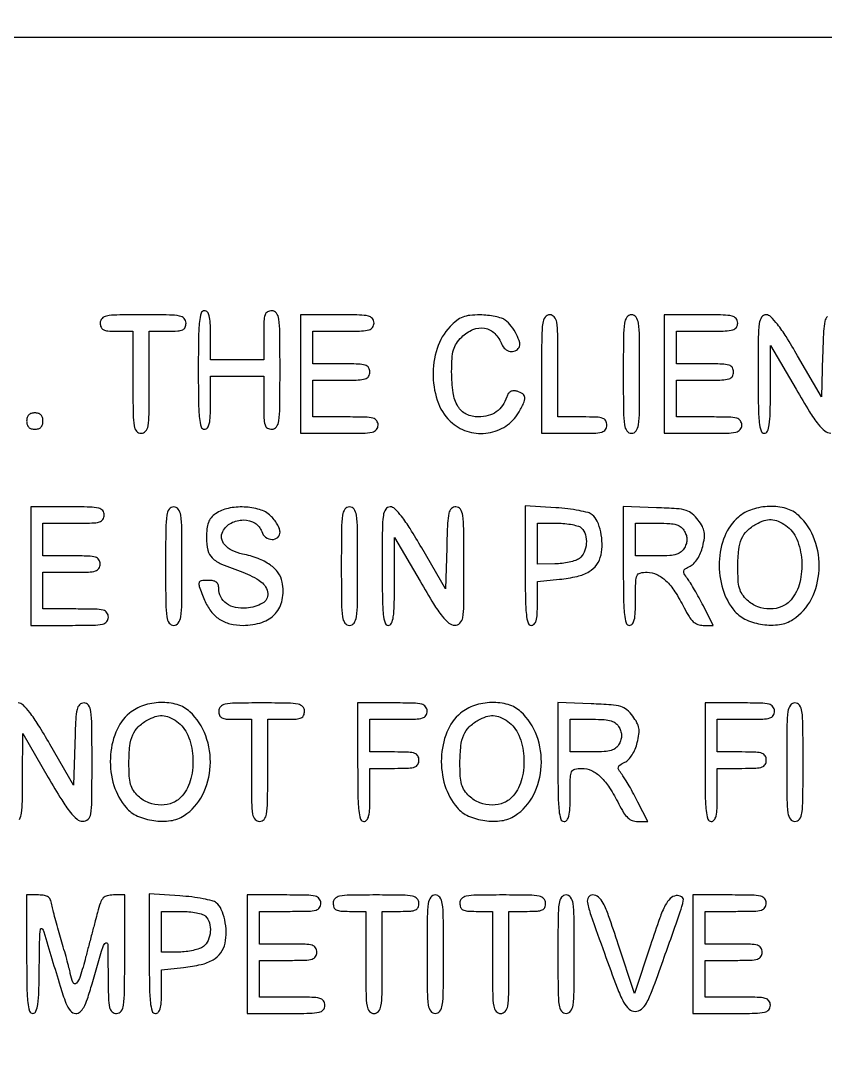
# Model space of a CAD drawing. Extents: x 0 to 1066, y 0 to 761.
# Drawn here: x 892.57 to 909.24, y 368.76 to 390.01 of the extents above; entities that cross this region are included whole.
import ezdxf

# ---------------------------------------------------------------- set-up
doc = ezdxf.new("R2010")
doc.units = 0
doc.header["$MEASUREMENT"] = 0

msp = doc.modelspace()

# ---------------------------------------------------------------- linework, layer by layer
for points in [[(183.390323, 95.266879, 0.000001), (192.989143, 95.254457, 0.000118)], [(479.458836, 95.240684, -0.000004), (502.524384, 95.211821, -0.198594)], [(710.559243, 95.267872, -0.000023), (733.258836, 95.240684, -0.000004), (756.324384, 95.211821, -0.198594)], [(542.992229, 95.24091, -0.000004), (565.972908, 95.212432, -0.198597)], [(606.442229, 95.24091, -0.000004), (629.422908, 95.212432, -0.198597)], [(669.892229, 95.24091, -0.000004), (692.872908, 95.212432, -0.198597)], [(909.277555, 383.877882, 0.145553), (909.224252, 383.782456, 0.043894), (909.196739, 383.576193, 0.004128), (909.17801, 383.064918), (909.1539, 382.215036), (908.660717, 383.064918, 0.007787), (908.420638, 383.464183, 0.025041), (908.243801, 383.71881, 0.035073), (908.105947, 383.873718, 0.195814), (908.005067, 383.9148, 0.254619), (907.915061, 383.865788, 0.110911), (907.866551, 383.733958, 0.030502), (907.846287, 383.447786, 0.002427), (907.8426, 382.6881, 0.003213), (907.846928, 382.014579, 0.022561), (907.865938, 381.687, 0.049302), (907.901853, 381.511277, 0.328801), (907.9695, 381.4614, 0.295501), (908.034872, 381.503731, 0.070336), (908.072606, 381.634431, 0.029944), (908.09264, 381.881994, 0.004715), (908.098237, 382.37085), (908.100074, 383.2803), (908.626987, 382.374157, 0.006242), (908.906361, 381.907224, 0.029041), (909.086082, 381.649937, 0.052989), (909.223326, 381.509438, 0.170079), (909.34425, 381.464707, 0.199339)], [(892.553072, 373.466731, 0.070336), (892.590806, 373.597431, 0.029944), (892.61084, 373.844994, 0.004715), (892.616437, 374.33385), (892.618274, 375.2433), (893.145187, 374.337157, 0.006242), (893.424561, 373.870224, 0.029041), (893.604282, 373.612937, 0.052989), (893.741526, 373.472438, 0.170079), (893.86245, 373.427707, 0.199339), (893.970731, 373.470473, 0.163117), (894.028425, 373.581906, 0.036571), (894.049504, 373.840781, 0.002034), (894.0528, 374.6511, 0.002367), (894.049169, 375.418272, 0.031318), (894.028784, 375.700583, 0.117824), (893.978977, 375.829277, 0.246563), (893.88656, 375.8778, 0.195513), (893.795755, 375.840882, 0.145553), (893.742452, 375.745456, 0.043894), (893.714939, 375.539193, 0.004128), (893.69621, 375.027918), (893.6721, 374.178036), (893.178917, 375.027918, 0.007787), (892.938838, 375.427183, 0.025041), (892.762001, 375.68181, 0.035073), (892.624147, 375.836718, 0.195814), (892.523267, 375.8778, 0.254619)]]:
    msp.add_lwpolyline(points, format="xyb")
for points in [[(409.06215, 749.15415), (40.8618, 749.132981), (40.8618, 380.65769), (40.8618, 12.1824), (501.2973, 12.1824), (961.7328, 12.1824), (961.7328, 380.646631), (961.7328, 749.110861), (961.41555, 749.1633, 0.040886), (961.153339, 749.184871, 0.000002), (934.190609, 749.194398, 0.000089), (904.448031, 749.199508, 0.000054), (869.1804, 749.195529, -0.000029), (813.61687, 749.186499, -0.000004), (696.10453, 749.175037, -0.000004), (556.774728, 749.163736, -0.000004)], [(894.222, 383.7456, 0.094959), (894.238563, 383.659174, 0.184152), (894.28545, 383.608125, 0.098846), (894.378439, 383.58273, 0.017388), (894.5604, 383.5764), (894.8988, 383.5764), (894.8988, 382.5189, 0.002827), (894.902531, 381.858941, 0.036854), (894.923334, 381.614737, 0.138781), (894.974594, 381.504268, 0.218517), (895.068, 381.4614, 0.218517), (895.161406, 381.504268, 0.138781), (895.212666, 381.614737, 0.036854), (895.233469, 381.858941, 0.002827), (895.2372, 382.5189), (895.2372, 383.5764), (895.6179, 383.5764, 0.013964), (895.827658, 383.582259, 0.090841), (895.929863, 383.60695, 0.188085), (895.980434, 383.657995, 0.102588), (895.9986, 383.7456, 0.193568), (895.961402, 383.838085, 0.15568), (895.866413, 383.889621, 0.043488), (895.657405, 383.910867, 0.003595), (895.1103, 383.9148, 0.003595), (894.563195, 383.910867, 0.043488), (894.354188, 383.889621, 0.15568), (894.259198, 383.838085, 0.193568)], [(896.2524, 382.7727, 0.003213), (896.256728, 382.099179, 0.022561), (896.275738, 381.7716, 0.049302), (896.311653, 381.595877, 0.328801), (896.3793, 381.546, 0.232029), (896.441037, 381.57628, 0.108427), (896.480169, 381.6588, 0.047315), (896.500901, 381.814657, 0.00942), (896.5062, 382.0959), (896.5062, 382.6458), (897.0561, 382.6458), (897.606, 382.6458), (897.606, 382.0959, 0.007414), (897.610771, 381.77412, 0.067313), (897.633658, 381.635887, 0.186514), (897.685013, 381.570704, 0.134481), (897.7752, 381.546, 0.240299), (897.869522, 381.594109, 0.123223), (897.920333, 381.720487, 0.031956), (897.940811, 381.999838, 0.002322), (897.9444, 382.7727, 0.002322), (897.940811, 383.545562, 0.031956), (897.920333, 383.824912, 0.123223), (897.869522, 383.951291, 0.240299), (897.7752, 383.9994, 0.12648), (897.685468, 383.976332, 0.188641), (897.6342, 383.9148, 0.072107), (897.610967, 383.785498, 0.008455), (897.606, 383.4918), (897.606, 382.9842), (897.0561, 382.9842), (896.5062, 382.9842), (896.5062, 383.4918, 0.010614), (896.500747, 383.748641, 0.050675), (896.479763, 383.89365, 0.113455), (896.440468, 383.97083, 0.222027), (896.3793, 383.9994, 0.328801), (896.311653, 383.949523, 0.049302), (896.275738, 383.7738, 0.022561), (896.256728, 383.446221, 0.003213)], [(898.3674, 382.6881), (898.3674, 381.4614), (899.1711, 381.4614, 0.004147), (899.661809, 381.46547, 0.047763), (899.853188, 381.487003, 0.16431), (899.940594, 381.538593, 0.179874), (899.9748, 381.6306, 0.157888), (899.94526, 381.721816, 0.176663), (899.86905, 381.773362, 0.055952), (899.704178, 381.795453, 0.005351), (899.298, 381.7998), (898.6212, 381.7998), (898.6212, 382.1805), (898.6212, 382.5612), (899.2134, 382.5612, 0.006583), (899.563292, 382.565807, 0.063075), (899.710425, 382.588393, 0.183695), (899.77927, 382.639826, 0.142406), (899.8056, 382.7304, 0.142406), (899.77927, 382.820974, 0.183695), (899.710425, 382.872407, 0.063075), (899.563292, 382.894993, 0.006583), (899.2134, 382.8996), (898.6212, 382.8996), (898.6212, 383.238), (898.6212, 383.5764), (899.2557, 383.5764, 0.005909), (899.633726, 383.580867, 0.059311), (899.789738, 383.60319, 0.180365), (899.862256, 383.654688, 0.150217), (899.8902, 383.7456, 0.17273), (899.857527, 383.837357, 0.168559), (899.773875, 383.88895, 0.050222), (899.591322, 383.910649, 0.004487), (899.1288, 383.9148), (898.3674, 383.9148)], [(901.464229, 383.67032, 0.114205), (901.196361, 383.21994, 0.083506), (901.113434, 382.641964, 0.085163), (901.223964, 382.079494, 0.127519), (901.512403, 381.673427, 0.108551), (901.858266, 381.491935, 0.105254), (902.252405, 381.469343, 0.106878), (902.616822, 381.608773, 0.11522), (902.879518, 381.883512, 0.021165), (902.988199, 382.086661, 0.127063), (903.011365, 382.203249, 0.232712), (902.968627, 382.278958, 0.086167), (902.854143, 382.331143, 0.067058), (902.777289, 382.340555, 0.120753), (902.716162, 382.324791, 0.12276), (902.669909, 382.282809, 0.07065), (902.637101, 382.214611, -0.072622), (902.550976, 382.037371, -0.089596), (902.422495, 381.906459, -0.08774), (902.254031, 381.826938, -0.066597), (902.051187, 381.7998, -0.114856), (901.801075, 381.858022, -0.145297), (901.627522, 382.018408, -0.099183), (901.527915, 382.301334, -0.035212), (901.4976, 382.731269, -0.014703), (901.505929, 383.014443, -0.055361), (901.535825, 383.189221, -0.07729), (901.597279, 383.321712, -0.049247), (901.705255, 383.453345, -0.096703), (901.938825, 383.610612, -0.146157), (902.180827, 383.637224, -0.15206), (902.391032, 383.52711, -0.107279), (902.536538, 383.30145, 0.127947), (902.602811, 383.207326, 0.131147), (902.70596, 383.158514, 0.142401), (902.813276, 383.169466, 0.159485), (902.892419, 383.236252, 0.211029), (902.906563, 383.338373, 0.047286), (902.841019, 383.505949, 0.046742), (902.732902, 383.67811, 0.065556), (902.604731, 383.806359, 0.088545), (902.527629, 383.846319, 0.025252), (902.396536, 383.879936, 0.02458), (902.242106, 383.903494, 0.023821), (902.084478, 383.912109, 0.026305), (901.87443, 383.902519, 0.068477), (901.727586, 383.867366, 0.074054), (901.602448, 383.795792, 0.034872)], [(903.3588, 382.6881), (903.3588, 381.4614), (904.0356, 381.4614, 0.005351), (904.441778, 381.465747, 0.055952), (904.60665, 381.487837, 0.176663), (904.68286, 381.539384, 0.157888), (904.7124, 381.6306, 0.12648), (904.689332, 381.720332, 0.188641), (904.6278, 381.7716, 0.072107), (904.498498, 381.794833, 0.008455), (904.2048, 381.7998), (903.6972, 381.7998), (903.6972, 382.8573, 0.002827), (903.693469, 383.517259, 0.036854), (903.672666, 383.761462, 0.138781), (903.621406, 383.871932, 0.218517), (903.528, 383.9148, 0.240299), (903.433678, 383.866691, 0.123223), (903.382867, 383.740312, 0.031956), (903.362389, 383.460962, 0.002322)], [(905.0508, 382.6881, 0.002322), (905.054389, 381.915238, 0.031956), (905.074867, 381.635887, 0.123223), (905.125678, 381.509509, 0.240299), (905.22, 381.4614, 0.240299), (905.314322, 381.509509, 0.123223), (905.365133, 381.635887, 0.031956), (905.385611, 381.915238, 0.002322), (905.3892, 382.6881, 0.002322), (905.385611, 383.460962, 0.031956), (905.365133, 383.740312, 0.123223), (905.314322, 383.866691, 0.240299), (905.22, 383.9148, 0.240299), (905.125678, 383.866691, 0.123223), (905.074867, 383.740312, 0.031956), (905.054389, 383.460962, 0.002322)], [(905.8968, 382.6881), (905.8968, 381.4614), (906.7005, 381.4614, 0.004147), (907.191209, 381.46547, 0.047763), (907.382588, 381.487003, 0.16431), (907.469994, 381.538593, 0.179874), (907.5042, 381.6306, 0.157888), (907.47466, 381.721816, 0.176663), (907.39845, 381.773362, 0.055952), (907.233578, 381.795453, 0.005351), (906.8274, 381.7998), (906.1506, 381.7998), (906.1506, 382.1805), (906.1506, 382.5612), (906.7428, 382.5612, 0.006583), (907.092692, 382.565807, 0.063075), (907.239825, 382.588393, 0.183695), (907.30867, 382.639826, 0.142406), (907.335, 382.7304, 0.142406), (907.30867, 382.820974, 0.183695), (907.239825, 382.872407, 0.063075), (907.092692, 382.894993, 0.006583), (906.7428, 382.8996), (906.1506, 382.8996), (906.1506, 383.238), (906.1506, 383.5764), (906.7851, 383.5764, 0.005909), (907.163126, 383.580867, 0.059311), (907.319138, 383.60319, 0.180365), (907.391656, 383.654688, 0.150217), (907.4196, 383.7456, 0.17273), (907.386927, 383.837357, 0.168559), (907.303275, 383.88895, 0.050222), (907.120722, 383.910649, 0.004487), (906.6582, 383.9148), (905.8968, 383.9148)], [(892.6992, 381.7152, 0.072254), (892.709931, 381.641331, 0.124864), (892.7415, 381.5883, 0.124864), (892.794531, 381.556731, 0.072254), (892.8684, 381.546, 0.072254), (892.942269, 381.556731, 0.124864), (892.9953, 381.5883, 0.124864), (893.026869, 381.641331, 0.072254), (893.0376, 381.7152, 0.072254), (893.026869, 381.789069, 0.124864), (892.9953, 381.8421, 0.124864), (892.942269, 381.873669, 0.072254), (892.8684, 381.8844, 0.072254), (892.794531, 381.873669, 0.124864), (892.7415, 381.8421, 0.124864), (892.709931, 381.789069, 0.072254)], [(892.7838, 378.7119), (892.7838, 377.4852), (893.5875, 377.4852, 0.004147), (894.078209, 377.48927, 0.047763), (894.269588, 377.510803, 0.16431), (894.356994, 377.562393, 0.179874), (894.3912, 377.6544, 0.157888), (894.36166, 377.745616, 0.176663), (894.28545, 377.797163, 0.055952), (894.120578, 377.819253, 0.005351), (893.7144, 377.8236), (893.0376, 377.8236), (893.0376, 378.2043), (893.0376, 378.585), (893.6298, 378.585, 0.006583), (893.979692, 378.589607, 0.063075), (894.126825, 378.612193, 0.183695), (894.19567, 378.663626, 0.142406), (894.222, 378.7542, 0.142406), (894.19567, 378.844774, 0.183695), (894.126825, 378.896207, 0.063075), (893.979692, 378.918793, 0.006583), (893.6298, 378.9234), (893.0376, 378.9234), (893.0376, 379.2618), (893.0376, 379.6002), (893.6721, 379.6002, 0.005909), (894.050126, 379.604667, 0.059311), (894.206138, 379.62699, 0.180365), (894.278656, 379.678488, 0.150217), (894.3066, 379.7694, 0.17273), (894.273927, 379.861157, 0.168559), (894.190275, 379.91275, 0.050222), (894.007722, 379.934449, 0.004487), (893.5452, 379.9386), (892.7838, 379.9386)], [(895.5756, 378.7119, 0.002322), (895.579189, 377.939038, 0.031956), (895.599667, 377.659688, 0.123223), (895.650478, 377.533309, 0.240299), (895.7448, 377.4852, 0.240299), (895.839122, 377.533309, 0.123223), (895.889933, 377.659688, 0.031956), (895.910411, 377.939038, 0.002322), (895.914, 378.7119, 0.002322), (895.910411, 379.484762, 0.031956), (895.889933, 379.764112, 0.123223), (895.839122, 379.890491, 0.240299), (895.7448, 379.9386, 0.240299), (895.650478, 379.890491, 0.123223), (895.599667, 379.764112, 0.031956), (895.579189, 379.484762, 0.002322)], [(896.61195, 379.796944, 0.064007), (896.519152, 379.712732, 0.085808), (896.461351, 379.615165, 0.066535), (896.430834, 379.485274, 0.024477), (896.4216, 379.296758, 0.055339), (896.450237, 379.038812, 0.149321), (896.540473, 378.880324, 0.090969), (896.734244, 378.754662, 0.013145), (897.175697, 378.584657, -0.070637), (897.550195, 378.388569, -0.215768), (897.689951, 378.145824, -0.299828), (897.582196, 377.941464, -0.104684), (897.248404, 377.84027, -0.073735), (897.021938, 377.854205, -0.104161), (896.837647, 377.935673, -0.119079), (896.718323, 378.074512, -0.118782), (896.6754, 378.252643, 0.082235), (896.662946, 378.327852, 0.147435), (896.626833, 378.378334, 0.119852), (896.562624, 378.406894, 0.045016), (896.4639, 378.4158, 0.028442), (896.309493, 378.40701, 0.327023), (896.267392, 378.368113, 0.139119), (896.274029, 378.288942, 0.005125), (896.383889, 378.006001, 0.065244), (896.512677, 377.776252, 0.088006), (896.686042, 377.613438, 0.085852), (896.90834, 377.517565, 0.059042), (897.181473, 377.4852, 0.079385), (897.570677, 377.547386, 0.130563), (897.848488, 377.728024, 0.137881), (897.990628, 378.014502, 0.093265), (897.990828, 378.381247, 0.114024), (897.907295, 378.572128, 0.079467), (897.73827, 378.736886, 0.063948), (897.488922, 378.8687, 0.038754), (897.167766, 378.961434, -0.060203), (896.951087, 379.034177, -0.103319), (896.800006, 379.149045, -0.141227), (896.735642, 379.287835, -0.162669), (896.760078, 379.431146, -0.149104), (896.933837, 379.604203, -0.123853), (897.188231, 379.666698, -0.133716), (897.427553, 379.6001, -0.183571), (897.565073, 379.426672, 0.153609), (897.646987, 379.310012, 0.157876), (897.780016, 379.262861, 0.194842), (897.895996, 379.306172, 0.210147), (897.9444, 379.416253, 0.093821), (897.930733, 379.488446, 0.037607), (897.886883, 379.57937, 0.035541), (897.823523, 379.672863, 0.037508), (897.748597, 379.754653, 0.118482), (897.52287, 379.883394, 0.061394), (897.200523, 379.935356, 0.060569), (896.868356, 379.907454, 0.10142)], [(899.2134, 378.7119, 0.002322), (899.216989, 377.939038, 0.031956), (899.237467, 377.659688, 0.123223), (899.288278, 377.533309, 0.240299), (899.3826, 377.4852, 0.240299), (899.476922, 377.533309, 0.123223), (899.527733, 377.659688, 0.031956), (899.548211, 377.939038, 0.002322), (899.5518, 378.7119, 0.002322), (899.548211, 379.484762, 0.031956), (899.527733, 379.764112, 0.123223), (899.476922, 379.890491, 0.240299), (899.3826, 379.9386, 0.240299), (899.288278, 379.890491, 0.123223), (899.237467, 379.764112, 0.031956), (899.216989, 379.484762, 0.002322)], [(900.0594, 378.7119, 0.003213), (900.063728, 378.038379, 0.022561), (900.082738, 377.7108, 0.049302), (900.118653, 377.535077, 0.328801), (900.1863, 377.4852, 0.295501), (900.251672, 377.527531, 0.070336), (900.289406, 377.658231, 0.029944), (900.30944, 377.905794, 0.004715), (900.315037, 378.39465), (900.316874, 379.3041), (900.843787, 378.397957, 0.006242), (901.123161, 377.931024, 0.029041), (901.302882, 377.673737, 0.052989), (901.440126, 377.533238, 0.170079), (901.56105, 377.488507, 0.199339), (901.669331, 377.531273, 0.163117), (901.727025, 377.642706, 0.036571), (901.748104, 377.901581, 0.002034), (901.7514, 378.7119, 0.002367), (901.747769, 379.479072, 0.031318), (901.727384, 379.761383, 0.117824), (901.677577, 379.890077, 0.246563), (901.58516, 379.9386, 0.195513), (901.494355, 379.901682, 0.145553), (901.441052, 379.806256, 0.043894), (901.413539, 379.599993, 0.004128), (901.39481, 379.088718), (901.3707, 378.238836), (900.877517, 379.088718, 0.007787), (900.637438, 379.487983, 0.025041), (900.460601, 379.74261, 0.035073), (900.322747, 379.897518, 0.195814), (900.221867, 379.9386, 0.254619), (900.131861, 379.889588, 0.110911), (900.083351, 379.757758, 0.030502), (900.063087, 379.471586, 0.002427)], [(903.0204, 378.723026, 0.003177), (903.024721, 378.043044, 0.022367), (903.043718, 377.712654, 0.048715), (903.07958, 377.535302, 0.329705), (903.1473, 377.4852, 0.208378), (903.207643, 377.51149, 0.11961), (903.247131, 377.581927, 0.055661), (903.268506, 377.712999, 0.012613), (903.2742, 377.938664), (903.2742, 378.392128), (903.72915, 378.439083, 0.029754), (904.094921, 378.498988, 0.076952), (904.342988, 378.596757, 0.106873), (904.501028, 378.741632, 0.100256), (904.589612, 378.94212, 0.058942), (904.612583, 379.174686, 0.048856), (904.58354, 379.421941, 0.051542), (904.512241, 379.638871, 0.114883), (904.407797, 379.776457, 0.111025), (904.324335, 379.819019, 0.015594), (904.134366, 379.86135, 0.017167), (903.902729, 379.897244, 0.01383), (903.651835, 379.920328), (903.0204, 379.960851)], [(905.0508, 378.715321, 0.003202), (905.055126, 378.039813, 0.022501), (905.074132, 377.71137, 0.049121), (905.11003, 377.535147, 0.329081), (905.1777, 377.4852, 0.232029), (905.239437, 377.51548, 0.108427), (905.278569, 377.598, 0.047315), (905.299301, 377.753857, 0.00942), (905.3046, 378.0351, -0.00595), (905.308907, 378.397065, -0.096871), (905.334944, 378.515198, -0.238613), (905.39961, 378.568815, -0.056005), (905.543653, 378.585, -0.111153), (905.745105, 378.539656, -0.081177), (905.93442, 378.408801, -0.058854), (906.12011, 378.182171, -0.025924), (906.311972, 377.84475, 0.021841), (906.411716, 377.665953, 0.069009), (906.49887, 377.560427, 0.100305), (906.591378, 377.504632, 0.085906), (906.703645, 377.4852), (906.91485, 377.4852), (906.708673, 377.88705, 0.006834), (906.620606, 378.053072, 0.006481), (906.526498, 378.219612, 0.006451), (906.439451, 378.36476, 0.022591), (906.378027, 378.454875, -0.02569), (906.311448, 378.553864, -0.192002), (906.302529, 378.608664, -0.198014), (906.333863, 378.65359, -0.027525), (906.434728, 378.710775, 0.089041), (906.512681, 378.768614, 0.046566), (906.587198, 378.864276, 0.042448), (906.650434, 378.984602, 0.038847), (906.694664, 379.117463, 0.026721), (906.728634, 379.293822, 0.076578), (906.726642, 379.418241, 0.082928), (906.687616, 379.530584, 0.035157), (906.601272, 379.665262, 0.057331), (906.478702, 379.79554, 0.10358), (906.350317, 379.864832, 0.055706), (906.155185, 379.899774, 0.007564), (905.739958, 379.920871), (905.0508, 379.945443)], [(907.434403, 379.726573, 0.123885), (907.151212, 379.333877, 0.085485), (907.037637, 378.794957, 0.082885), (907.110108, 378.232936, 0.104562), (907.361839, 377.774326, 0.111799), (907.599809, 377.597975, 0.06908), (907.936208, 377.502281, 0.069045), (908.286165, 377.501815, 0.111332), (908.564082, 377.605881, 0.131426), (908.944839, 378.03186, 0.103697), (909.105254, 378.631511, 0.101152), (909.01259, 379.257853, 0.118621), (908.681971, 379.757419, 0.118666), (908.422235, 379.904001, 0.075716), (908.076556, 379.947938, 0.073305), (907.721541, 379.886607, 0.095814)], [(908.413497, 379.554839, -0.143223), (908.641198, 379.270523, -0.079931), (908.74366, 378.835353, -0.077332), (908.705465, 378.374218, -0.11509), (908.524196, 378.01395, -0.119537), (908.335784, 377.874395, -0.098447), (908.090127, 377.823752, -0.09388), (907.833677, 377.870462, -0.097006), (907.615403, 378.007547, -0.056872), (907.514483, 378.12664, -0.080028), (907.456587, 378.252996, -0.054705), (907.428763, 378.424724, -0.014142), (907.422291, 378.705497, -0.025001), (907.441355, 379.050355, -0.075567), (907.500782, 379.277338, -0.098225), (907.614237, 379.442205, -0.062967), (907.8003, 379.582619, -0.051006), (907.965066, 379.655958, -0.090781), (908.111714, 379.675995, -0.090761), (908.255971, 379.642781, -0.050966)], [(904.18788, 379.49868, -0.13151), (904.267034, 379.361669, -0.084316), (904.2844, 379.177715, -0.084006), (904.240013, 378.997681, -0.128741), (904.14135, 378.871967, -0.079472), (904.059995, 378.828501, -0.027293), (903.931172, 378.791804, -0.026323), (903.782263, 378.766196, -0.027554), (903.63375, 378.756891), (903.2742, 378.7542), (903.2742, 379.1772), (903.2742, 379.6002), (903.68028, 379.6002, -0.022886), (903.843185, 379.59274, -0.026473), (903.996896, 379.570378, -0.026952), (904.123095, 379.537981, -0.120635)], [(906.3198, 379.431, -0.049536), (906.355962, 379.343626, -0.073486), (906.368053, 379.2618, -0.073486), (906.355962, 379.179974, -0.049536), (906.3198, 379.0926, -0.09537), (906.250905, 379.007675, -0.100861), (906.156666, 378.956433, -0.059921), (906.011632, 378.930448, -0.014397), (905.766923, 378.9234), (905.3046, 378.9234), (905.3046, 379.2618), (905.3046, 379.6002), (905.766923, 379.6002, -0.014397), (906.011632, 379.593152, -0.059921), (906.156666, 379.567167, -0.100861), (906.250905, 379.515925, -0.09537)], [(894.829003, 375.665773, 0.123885), (894.545812, 375.273077, 0.085485), (894.432237, 374.734157, 0.082885), (894.504708, 374.172136, 0.104562), (894.756439, 373.713526, 0.111799), (894.994409, 373.537175, 0.06908), (895.330808, 373.441481, 0.069045), (895.680765, 373.441015, 0.111332), (895.958682, 373.545081, 0.131426), (896.339439, 373.97106, 0.103697), (896.499854, 374.570711, 0.101152), (896.40719, 375.197053, 0.118621), (896.076571, 375.696619, 0.118666), (895.816835, 375.843201, 0.075716), (895.471156, 375.887138, 0.073305), (895.116141, 375.825807, 0.095814)], [(896.6754, 375.7086, 0.094959), (896.691963, 375.622174, 0.184152), (896.73885, 375.571125, 0.098846), (896.831839, 375.54573, 0.017388), (897.0138, 375.5394), (897.3522, 375.5394), (897.3522, 374.4819, 0.002827), (897.355931, 373.821941, 0.036854), (897.376734, 373.577738, 0.138781), (897.427994, 373.467268, 0.218517), (897.5214, 373.4244, 0.218517), (897.614806, 373.467268, 0.138781), (897.666066, 373.577738, 0.036854), (897.686869, 373.821941, 0.002827), (897.6906, 374.4819), (897.6906, 375.5394), (898.0713, 375.5394, 0.013964), (898.281058, 375.545259, 0.090841), (898.383263, 375.56995, 0.188085), (898.433834, 375.620995, 0.102588), (898.452, 375.7086, 0.193568), (898.414802, 375.801085, 0.15568), (898.319813, 375.852621, 0.043488), (898.110805, 375.873867, 0.003595), (897.5637, 375.8778, 0.003595), (897.016595, 375.873867, 0.043488), (896.807588, 375.852621, 0.15568), (896.712598, 375.801085, 0.193568)], [(899.5518, 374.6511, 0.003213), (899.556128, 373.977579, 0.022561), (899.575138, 373.65, 0.049302), (899.611053, 373.474277, 0.328801), (899.6787, 373.4244, 0.232029), (899.740437, 373.45468, 0.108427), (899.779569, 373.5372, 0.047315), (899.800301, 373.693057, 0.00942), (899.8056, 373.9743), (899.8056, 374.5242), (900.3132, 374.5242, 0.008455), (900.606898, 374.529167, 0.072107), (900.7362, 374.5524, 0.188641), (900.797732, 374.603668, 0.12648), (900.8208, 374.6934, 0.12648), (900.797732, 374.783132, 0.188641), (900.7362, 374.8344, 0.072107), (900.606898, 374.857633, 0.008455), (900.3132, 374.8626), (899.8056, 374.8626), (899.8056, 375.201), (899.8056, 375.5394), (900.3978, 375.5394, 0.006583), (900.747692, 375.544007, 0.063075), (900.894825, 375.566593, 0.183695), (900.96367, 375.618026, 0.142406), (900.99, 375.7086, 0.165398), (900.958883, 375.800095, 0.1727), (900.878963, 375.851674, 0.052938), (900.705245, 375.873557, 0.004884), (900.2709, 375.8778), (899.5518, 375.8778)], [(901.681603, 375.665773, 0.123885), (901.398412, 375.273077, 0.085485), (901.284837, 374.734157, 0.082885), (901.357308, 374.172136, 0.104562), (901.609039, 373.713526, 0.111799), (901.847009, 373.537175, 0.06908), (902.183408, 373.441481, 0.069045), (902.533365, 373.441015, 0.111332), (902.811282, 373.545081, 0.131426), (903.192039, 373.97106, 0.103697), (903.352454, 374.570711, 0.101152), (903.25979, 375.197053, 0.118621), (902.929171, 375.696619, 0.118666), (902.669435, 375.843201, 0.075716), (902.323756, 375.887138, 0.073305), (901.968741, 375.825807, 0.095814)], [(903.6972, 374.654521, 0.003202), (903.701526, 373.979013, 0.022501), (903.720532, 373.65057, 0.049121), (903.75643, 373.474347, 0.329081), (903.8241, 373.4244, 0.232029), (903.885837, 373.45468, 0.108427), (903.924969, 373.5372, 0.047315), (903.945701, 373.693057, 0.00942), (903.951, 373.9743, -0.00595), (903.955307, 374.336265, -0.096871), (903.981344, 374.454398, -0.238613), (904.04601, 374.508015, -0.056005), (904.190053, 374.5242, -0.111153), (904.391505, 374.478856, -0.081177), (904.58082, 374.348001, -0.058854), (904.76651, 374.121371, -0.025924), (904.958372, 373.78395, 0.021841), (905.058116, 373.605153, 0.069009), (905.14527, 373.499627, 0.100305), (905.237778, 373.443832, 0.085906), (905.350045, 373.4244), (905.56125, 373.4244), (905.355073, 373.82625, 0.006834), (905.267006, 373.992272, 0.006481), (905.172898, 374.158812, 0.006451), (905.085851, 374.30396, 0.022591), (905.024427, 374.394075, -0.02569), (904.957848, 374.493064, -0.192002), (904.948929, 374.547864, -0.198014), (904.980263, 374.59279, -0.027525), (905.081128, 374.649975, 0.089041), (905.159081, 374.707814, 0.046566), (905.233598, 374.803476, 0.042448), (905.296834, 374.923802, 0.038847), (905.341064, 375.056663, 0.026721), (905.375034, 375.233022, 0.076578), (905.373042, 375.357441, 0.082928), (905.334016, 375.469784, 0.035157), (905.247672, 375.604462, 0.057331), (905.125102, 375.73474, 0.10358), (904.996717, 375.804032, 0.055706), (904.801585, 375.838974, 0.007564), (904.386358, 375.860071), (903.6972, 375.884643)], [(906.7428, 374.6511, 0.003213), (906.747128, 373.977579, 0.022561), (906.766138, 373.65, 0.049302), (906.802053, 373.474277, 0.328801), (906.8697, 373.4244, 0.232029), (906.931437, 373.45468, 0.108427), (906.970569, 373.5372, 0.047315), (906.991301, 373.693057, 0.00942), (906.9966, 373.9743), (906.9966, 374.5242), (907.5042, 374.5242, 0.008455), (907.797898, 374.529167, 0.072107), (907.9272, 374.5524, 0.188641), (907.988732, 374.603668, 0.12648), (908.0118, 374.6934, 0.12648), (907.988732, 374.783132, 0.188641), (907.9272, 374.8344, 0.072107), (907.797898, 374.857633, 0.008455), (907.5042, 374.8626), (906.9966, 374.8626), (906.9966, 375.201), (906.9966, 375.5394), (907.5888, 375.5394, 0.006583), (907.938692, 375.544007, 0.063075), (908.085825, 375.566593, 0.183695), (908.15467, 375.618026, 0.142406), (908.181, 375.7086, 0.165398), (908.149883, 375.800095, 0.1727), (908.069963, 375.851674, 0.052938), (907.896245, 375.873557, 0.004884), (907.4619, 375.8778), (906.7428, 375.8778)], [(908.4348, 374.6511, 0.002322), (908.438389, 373.878238, 0.031956), (908.458867, 373.598887, 0.123223), (908.509678, 373.472509, 0.240299), (908.604, 373.4244, 0.240299), (908.698322, 373.472509, 0.123223), (908.749133, 373.598887, 0.031956), (908.769611, 373.878238, 0.002322), (908.7732, 374.6511, 0.002322), (908.769611, 375.423962, 0.031956), (908.749133, 375.703312, 0.123223), (908.698322, 375.829691, 0.240299), (908.604, 375.8778, 0.240299), (908.509678, 375.829691, 0.123223), (908.458867, 375.703312, 0.031956), (908.438389, 375.423962, 0.002322)], [(895.808097, 375.494039, -0.143223), (896.035798, 375.209723, -0.079931), (896.13826, 374.774553, -0.077332), (896.100065, 374.313418, -0.11509), (895.918796, 373.95315, -0.119537), (895.730384, 373.813595, -0.098447), (895.484727, 373.762952, -0.09388), (895.228277, 373.809662, -0.097006), (895.010003, 373.946747, -0.056872), (894.909083, 374.06584, -0.080028), (894.851187, 374.192196, -0.054705), (894.823363, 374.363924, -0.014142), (894.816891, 374.644697, -0.025001), (894.835955, 374.989555, -0.075567), (894.895382, 375.216538, -0.098225), (895.008837, 375.381405, -0.062967), (895.1949, 375.521819, -0.051006), (895.359666, 375.595158, -0.090781), (895.506314, 375.615195, -0.090761), (895.650571, 375.581981, -0.050966)], [(902.660697, 375.494039, -0.143223), (902.888398, 375.209723, -0.079931), (902.99086, 374.774553, -0.077332), (902.952665, 374.313418, -0.11509), (902.771396, 373.95315, -0.119537), (902.582984, 373.813595, -0.098447), (902.337327, 373.762952, -0.09388), (902.080877, 373.809662, -0.097006), (901.862603, 373.946747, -0.056872), (901.761683, 374.06584, -0.080028), (901.703787, 374.192196, -0.054705), (901.675963, 374.363924, -0.014142), (901.669491, 374.644697, -0.025001), (901.688555, 374.989555, -0.075567), (901.747982, 375.216538, -0.098225), (901.861437, 375.381405, -0.062967), (902.0475, 375.521819, -0.051006), (902.212266, 375.595158, -0.090781), (902.358914, 375.615195, -0.090761), (902.503171, 375.581981, -0.050966)], [(904.9662, 375.3702, -0.049536), (905.002362, 375.282826, -0.073486), (905.014453, 375.201, -0.073486), (905.002362, 375.119174, -0.049536), (904.9662, 375.0318, -0.09537), (904.897305, 374.946875, -0.100861), (904.803066, 374.895633, -0.059921), (904.658032, 374.869648, -0.014397), (904.413323, 374.8626), (903.951, 374.8626), (903.951, 375.201), (903.951, 375.5394), (904.413323, 375.5394, -0.014397), (904.658032, 375.532352, -0.059921), (904.803066, 375.506367, -0.100861), (904.897305, 375.455125, -0.09537)], [(892.6992, 370.6749, 0.003213), (892.703528, 370.001379, 0.022561), (892.722538, 369.6738, 0.049302), (892.758453, 369.498077, 0.328801), (892.8261, 369.4482, 0.305395), (892.892334, 369.492816, 0.062503), (892.930602, 369.636464, 0.027449), (892.95241, 369.90636, 0.004264), (892.961637, 370.44225, -0.002416), (892.968985, 370.985722, -0.029471), (892.985046, 371.193143, -0.603012), (893.016812, 371.204714, -0.138127), (893.057291, 371.1402, 0.001112), (893.390807, 370.014584, 0.020238), (893.512404, 369.660451, 0.077221), (893.604619, 369.501377, 0.226588), (893.715937, 369.4482, 0.178321), (893.804145, 369.480692, 0.090477), (893.879967, 369.573602, 0.045479), (893.956622, 369.74848, 0.010027), (894.054209, 370.06155, -0.001209), (894.280505, 370.835315, -0.180504), (894.335326, 370.908317, -0.586533), (894.376368, 370.886353, -0.002598), (894.384521, 370.27305, 0.004063), (894.392682, 369.77001, 0.046466), (894.415847, 369.573291, 0.159576), (894.468138, 369.483336, 0.183972), (894.5604, 369.4482, 0.240299), (894.654722, 369.496309, 0.123223), (894.705533, 369.622687, 0.031956), (894.726011, 369.902038, 0.002322), (894.7296, 370.6749), (894.7296, 371.9016), (894.495035, 371.9016, 0.057703), (894.364947, 371.886537, 0.150789), (894.284617, 371.839484, 0.102355), (894.226677, 371.742296, 0.018959), (894.16568, 371.54205, 0.000085), (894.118937, 371.364626, 0.000034), (894.05465, 371.120372, 0.000033), (893.985216, 370.85642, 0.000041), (893.920814, 370.61145, -0.009374), (893.807379, 370.210552, -0.115475), (893.728391, 370.074001, -0.538762), (893.661454, 370.085623, -0.053672), (893.602797, 370.27305, 0.012912), (893.575667, 370.393309, 0.003926), (893.528447, 370.574041, 0.003928), (893.472336, 370.775794, 0.004276), (893.414578, 370.971, -0.00492), (893.357094, 371.166206, -0.004529), (893.301802, 371.367959, -0.004526), (893.255771, 371.548701, -0.014927), (893.230081, 371.66895, 0.043617), (893.197178, 371.788863, 0.134321), (893.148598, 371.856621, 0.130778), (893.071429, 371.891234, 0.040414), (892.943398, 371.9016), (892.6992, 371.9016)], [(895.2372, 370.686026, 0.003177), (895.241521, 370.006044, 0.022367), (895.260518, 369.675654, 0.048715), (895.29638, 369.498302, 0.329705), (895.3641, 369.4482, 0.208378), (895.424443, 369.47449, 0.11961), (895.463931, 369.544927, 0.055661), (895.485306, 369.675999, 0.012613), (895.491, 369.901664), (895.491, 370.355128), (895.94595, 370.402083, 0.029754), (896.311721, 370.461988, 0.076952), (896.559788, 370.559757, 0.106873), (896.717828, 370.704632, 0.100256), (896.806412, 370.90512, 0.058942), (896.829383, 371.137686, 0.048856), (896.80034, 371.384941, 0.051542), (896.729041, 371.601871, 0.114883), (896.624597, 371.739457, 0.111025), (896.541135, 371.782019, 0.015594), (896.351166, 371.82435, 0.017167), (896.119529, 371.860244, 0.01383), (895.868635, 371.883328), (895.2372, 371.923851)], [(897.2676, 370.6749), (897.2676, 369.4482), (898.0713, 369.4482, 0.004147), (898.562009, 369.45227, 0.047763), (898.753388, 369.473803, 0.16431), (898.840794, 369.525393, 0.179874), (898.875, 369.6174, 0.157888), (898.84546, 369.708616, 0.176663), (898.76925, 369.760162, 0.055952), (898.604378, 369.782253, 0.005351), (898.1982, 369.7866), (897.5214, 369.7866), (897.5214, 370.1673), (897.5214, 370.548), (898.1136, 370.548, 0.006583), (898.463492, 370.552607, 0.063075), (898.610625, 370.575193, 0.183695), (898.67947, 370.626626, 0.142406), (898.7058, 370.7172, 0.142406), (898.67947, 370.807774, 0.183695), (898.610625, 370.859207, 0.063075), (898.463492, 370.881793, 0.006583), (898.1136, 370.8864), (897.5214, 370.8864), (897.5214, 371.2248), (897.5214, 371.5632), (898.1559, 371.5632, 0.005909), (898.533926, 371.567667, 0.059311), (898.689938, 371.58999, 0.180365), (898.762456, 371.641488, 0.150217), (898.7904, 371.7324, 0.17273), (898.757727, 371.824157, 0.168559), (898.674075, 371.87575, 0.050222), (898.491522, 371.897449, 0.004487), (898.029, 371.9016), (897.2676, 371.9016)], [(899.0442, 371.7324, 0.094959), (899.060763, 371.645974, 0.184152), (899.10765, 371.594925, 0.098846), (899.200639, 371.56953, 0.017388), (899.3826, 371.5632), (899.721, 371.5632), (899.721, 370.5057, 0.002827), (899.724731, 369.845741, 0.036854), (899.745534, 369.601537, 0.138781), (899.796794, 369.491068, 0.218517), (899.8902, 369.4482, 0.218517), (899.983606, 369.491068, 0.138781), (900.034866, 369.601537, 0.036854), (900.055669, 369.845741, 0.002827), (900.0594, 370.5057), (900.0594, 371.5632), (900.4401, 371.5632, 0.013964), (900.649858, 371.569059, 0.090841), (900.752063, 371.59375, 0.188085), (900.802634, 371.644795, 0.102588), (900.8208, 371.7324, 0.193568), (900.783602, 371.824885, 0.15568), (900.688613, 371.876421, 0.043488), (900.479605, 371.897667, 0.003595), (899.9325, 371.9016, 0.003595), (899.385395, 371.897667, 0.043488), (899.176388, 371.876421, 0.15568), (899.081398, 371.824885, 0.193568)], [(900.99, 370.6749, 0.002322), (900.993589, 369.902038, 0.031956), (901.014067, 369.622687, 0.123223), (901.064878, 369.496309, 0.240299), (901.1592, 369.4482, 0.240299), (901.253522, 369.496309, 0.123223), (901.304333, 369.622687, 0.031956), (901.324811, 369.902038, 0.002322), (901.3284, 370.6749, 0.002322), (901.324811, 371.447762, 0.031956), (901.304333, 371.727112, 0.123223), (901.253522, 371.853491, 0.240299), (901.1592, 371.9016, 0.240299), (901.064878, 371.853491, 0.123223), (901.014067, 371.727112, 0.031956), (900.993589, 371.447762, 0.002322)], [(901.6668, 371.7324, 0.094959), (901.683363, 371.645974, 0.184152), (901.73025, 371.594925, 0.098846), (901.823239, 371.56953, 0.017388), (902.0052, 371.5632), (902.3436, 371.5632), (902.3436, 370.5057, 0.002827), (902.347331, 369.845741, 0.036854), (902.368134, 369.601537, 0.138781), (902.419394, 369.491068, 0.218517), (902.5128, 369.4482, 0.218517), (902.606206, 369.491068, 0.138781), (902.657466, 369.601537, 0.036854), (902.678269, 369.845741, 0.002827), (902.682, 370.5057), (902.682, 371.5632), (903.0627, 371.5632, 0.013964), (903.272458, 371.569059, 0.090841), (903.374663, 371.59375, 0.188085), (903.425234, 371.644795, 0.102588), (903.4434, 371.7324, 0.193568), (903.406202, 371.824885, 0.15568), (903.311213, 371.876421, 0.043488), (903.102205, 371.897667, 0.003595), (902.5551, 371.9016, 0.003595), (902.007995, 371.897667, 0.043488), (901.798988, 371.876421, 0.15568), (901.703998, 371.824885, 0.193568)], [(903.6972, 370.6749, 0.002322), (903.700789, 369.902038, 0.031956), (903.721267, 369.622687, 0.123223), (903.772078, 369.496309, 0.240299), (903.8664, 369.4482, 0.240299), (903.960722, 369.496309, 0.123223), (904.011533, 369.622687, 0.031956), (904.032011, 369.902038, 0.002322), (904.0356, 370.6749, 0.002322), (904.032011, 371.447762, 0.031956), (904.011533, 371.727112, 0.123223), (903.960722, 371.853491, 0.240299), (903.8664, 371.9016, 0.240299), (903.772078, 371.853491, 0.123223), (903.721267, 371.727112, 0.031956), (903.700789, 371.447762, 0.002322)], [(904.66046, 370.69605, 0.003393), (904.923669, 369.981187, 0.031784), (905.058264, 369.682305, 0.088186), (905.169321, 369.539971, 0.185146), (905.298342, 369.4905, 0.171713), (905.424448, 369.535124, 0.097838), (905.529269, 369.660708, 0.035907), (905.650175, 369.925253, 0.004013), (905.876704, 370.548, 0.000902), (906.231012, 371.552658, 0.03521), (906.29338, 371.780796, 0.313686), (906.25694, 371.864301, 0.175088), (906.143383, 371.887882, 0.158568), (906.022543, 371.828547, 0.080982), (905.920765, 371.691342, 0.034439), (905.805942, 371.425535, 0.004852), (905.612855, 370.860366), (905.282366, 369.861432), (904.947371, 370.881516, 0.004319), (904.747681, 371.472321, 0.035828), (904.635919, 371.732155, 0.094668), (904.537392, 371.857389, 0.180786), (904.419113, 371.9016, 0.252582), (904.329696, 371.853352, 0.197186), (904.308318, 371.743257, 0.035219), (904.378613, 371.487269, 0.0019)], [(906.489, 370.6749), (906.489, 369.4482), (907.2927, 369.4482, 0.004147), (907.783409, 369.45227, 0.047763), (907.974788, 369.473803, 0.16431), (908.062194, 369.525393, 0.179874), (908.0964, 369.6174, 0.157888), (908.06686, 369.708616, 0.176663), (907.99065, 369.760162, 0.055952), (907.825778, 369.782253, 0.005351), (907.4196, 369.7866), (906.7428, 369.7866), (906.7428, 370.1673), (906.7428, 370.548), (907.335, 370.548, 0.006583), (907.684892, 370.552607, 0.063075), (907.832025, 370.575193, 0.183695), (907.90087, 370.626626, 0.142406), (907.9272, 370.7172, 0.142406), (907.90087, 370.807774, 0.183695), (907.832025, 370.859207, 0.063075), (907.684892, 370.881793, 0.006583), (907.335, 370.8864), (906.7428, 370.8864), (906.7428, 371.2248), (906.7428, 371.5632), (907.3773, 371.5632, 0.005909), (907.755326, 371.567667, 0.059311), (907.911338, 371.58999, 0.180365), (907.983856, 371.641488, 0.150217), (908.0118, 371.7324, 0.17273), (907.979127, 371.824157, 0.168559), (907.895475, 371.87575, 0.050222), (907.712922, 371.897449, 0.004487), (907.2504, 371.9016), (906.489, 371.9016)], [(896.40468, 371.46168, -0.13151), (896.483834, 371.324669, -0.084316), (896.5012, 371.140715, -0.084006), (896.456813, 370.960681, -0.128741), (896.35815, 370.834967, -0.079472), (896.276795, 370.791501, -0.027293), (896.147972, 370.754804, -0.026323), (895.999063, 370.729196, -0.027554), (895.85055, 370.719891), (895.491, 370.7172), (895.491, 371.1402), (895.491, 371.5632), (895.89708, 371.5632, -0.022886), (896.059985, 371.55574, -0.026473), (896.213696, 371.533379, -0.026952), (896.339895, 371.500981, -0.120635)]]:
    msp.add_lwpolyline(points, format="xyb", close=True)
msp.add_lwpolyline([(960.8868, 363.3147), (960.8868, 336.9618), (869.3496, 336.9618), (777.8124, 336.9618), (777.8124, 363.3147), (777.8124, 389.6676), (869.3496, 389.6676), (960.8868, 389.6676)], close=True)

doc.saveas('drawing.dxf')
